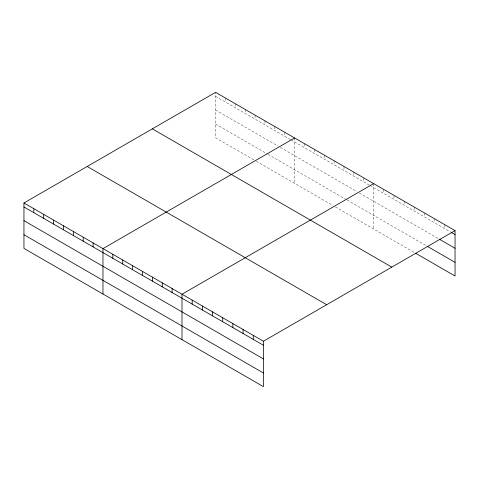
<?xml version="1.0" encoding="UTF-8"?>
<svg xmlns="http://www.w3.org/2000/svg" width="479" height="479" viewBox="0 0 479 479"><rect width="100%" height="100%" fill="white"/><g stroke="black" fill="none" stroke-linecap="round" stroke-linejoin="round"><path stroke-width="0.36" stroke-dasharray="2.4 1.8" d="M253.858 159.86L215.58 137.76L215.58 92.345M215.58 96.345L290.286 139.473M290.903 139.832L369.309 185.098M369.926 185.457L450.595 232.028M215.58 110.014L277.934 146.011M280.407 147.436L356.963 191.636M359.43 193.061L438.513 238.722M215.58 124.091L267.444 154.034M268.06 154.388L346.467 199.659M347.083 200.012L427.064 246.188M256.331 161.285L332.881 205.485M335.354 206.91L414.341 252.511M444.871 224.729L444.871 228.722M434.692 218.849L434.692 222.849M424.52 212.975L424.52 216.975M414.341 207.102L414.341 211.095M404.162 201.222L404.162 205.222M393.983 195.348L393.983 199.348M383.811 189.474L383.811 193.468M373.632 183.595L373.632 229.01M363.753 177.895L363.753 181.888M353.873 172.189L353.873 176.188M343.994 166.488L343.994 170.482M334.12 160.782L334.12 164.782M324.241 155.082L324.241 159.076M314.362 149.376L314.362 153.376M304.482 143.676L304.482 147.67M294.603 137.97L294.603 183.385M284.73 132.27L284.73 136.264M274.85 126.564L274.85 130.563M264.971 120.864L264.971 124.857M255.091 115.158L255.091 119.157M245.218 109.457L245.218 113.451M235.339 103.751L235.339 107.751M225.459 98.051L225.459 102.045"/><path stroke-width="0.72" d="M23.95 202.982L263.42 341.24L263.42 386.655L23.95 248.397L23.95 202.982L215.58 92.345L455.05 230.603L455.05 276.018L415.61 253.247M294.603 137.97L102.973 248.607L102.973 294.022M373.632 183.595L182.002 294.232L182.002 339.647M263.42 341.24L455.05 230.603M451.236 232.399L455.05 234.602M439.147 239.087L455.05 248.266M427.699 246.559L455.05 262.348M152.34 128.857L391.81 267.114M87.19 166.476L326.66 304.728M23.95 206.982L263.42 345.239M23.95 220.651L263.42 358.903M23.95 234.728L263.42 372.985M253.241 335.366L253.241 339.36M243.063 329.486L243.063 333.486M232.884 323.612L232.884 327.612M222.711 317.739L222.711 321.732M212.532 311.859L212.532 315.859M202.354 305.985L202.354 309.985M192.175 300.111L192.175 304.105M172.123 288.532L172.123 292.525M162.243 282.826L162.243 286.825M152.364 277.125L152.364 281.119M142.485 271.419L142.485 275.419M132.611 265.719L132.611 269.713M122.732 260.013L122.732 264.013M112.852 254.313L112.852 258.307M93.1 242.907L93.1 246.901M83.22 237.201L83.22 241.2M73.341 231.501L73.341 235.494M63.462 225.795L63.462 229.794M53.582 220.095L53.582 224.088M43.709 214.388L43.709 218.388M33.829 208.688L33.829 212.682"/></g></svg>
